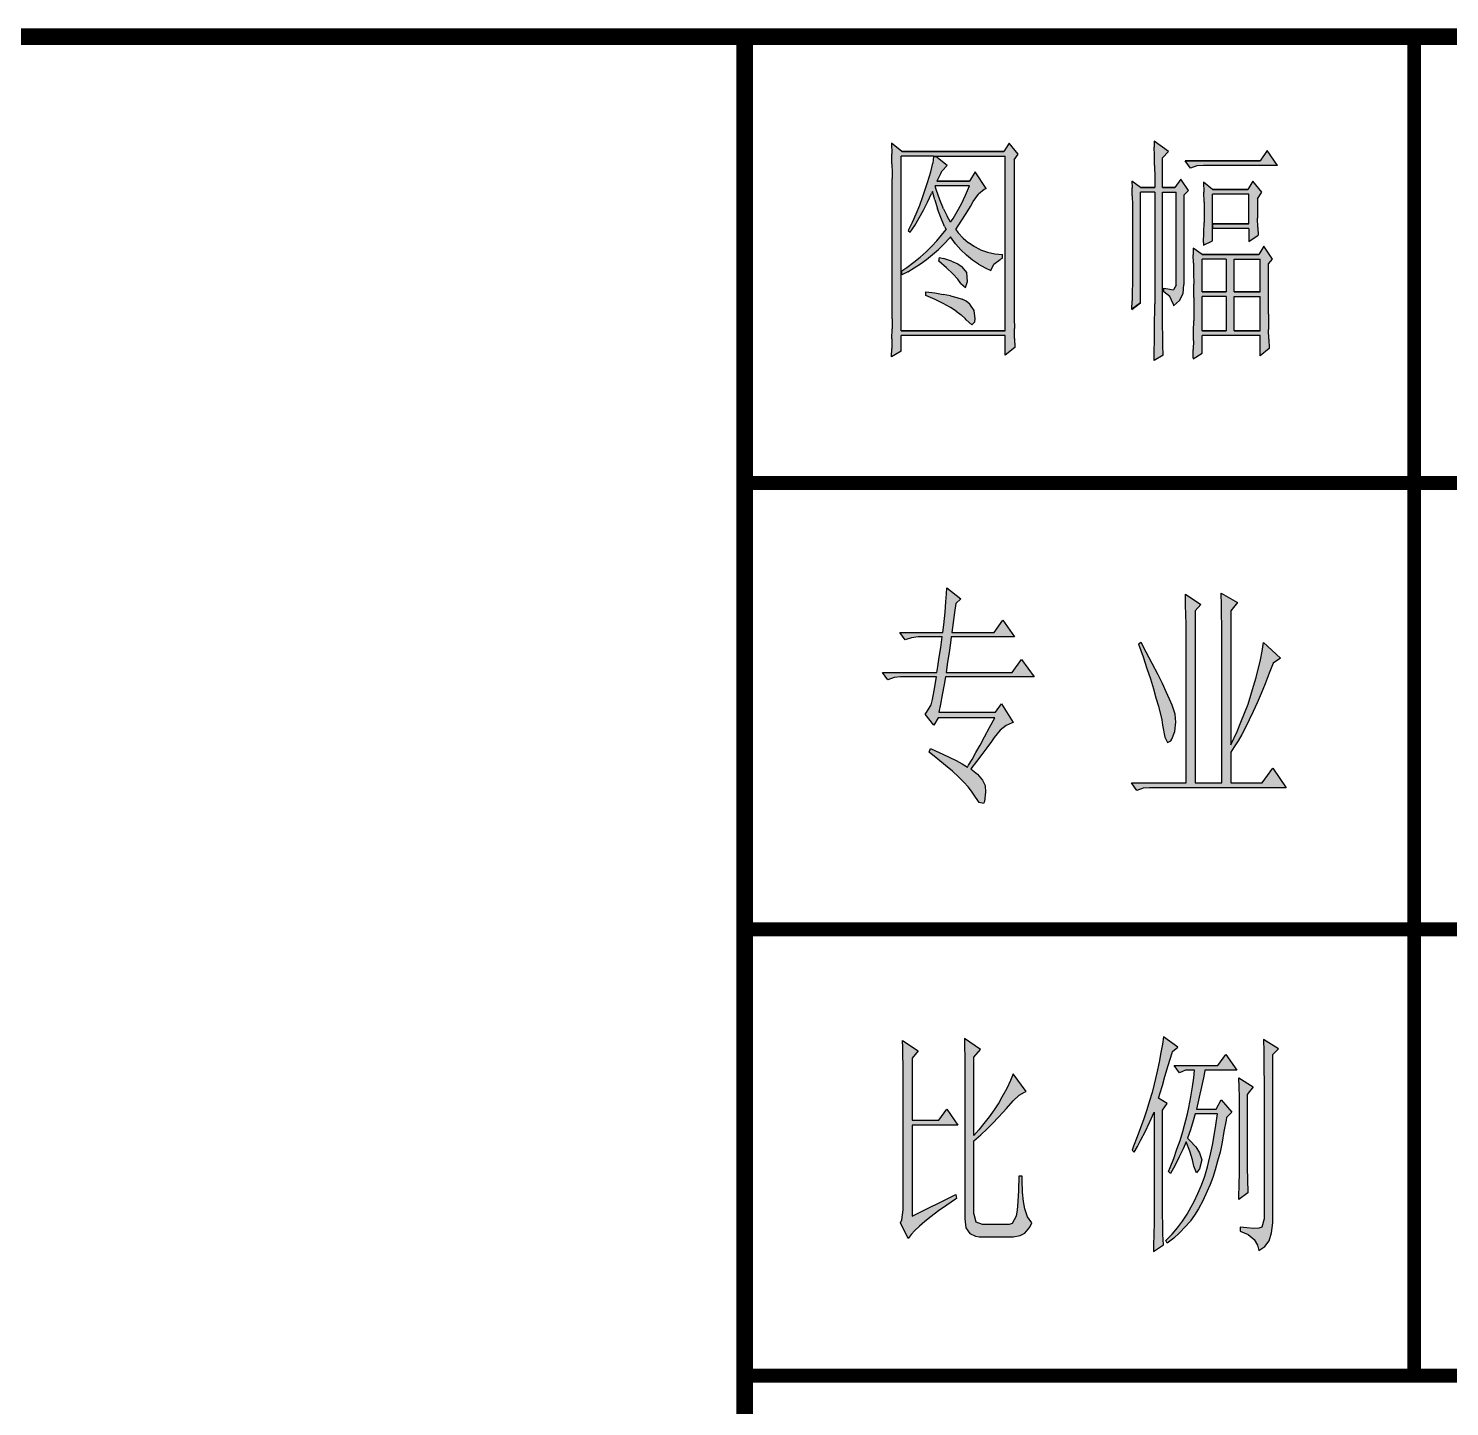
# Model space of a CAD drawing. Extents: x -383207 to 558143, y -95136 to 11777.
# Drawn here: x 325450 to 326087, y -93531 to -92914 of the extents above; entities that cross this region are included whole.
import ezdxf

# ---------------------------------------------------------------- set-up
doc = ezdxf.new("R2010")
doc.units = 0
doc.layers.get('0').update_dxf_attribs({"linetype": 'CONTINUOUS'})
doc.layers.add('1', color=7, linetype='CONTINUOUS')

msp = doc.modelspace()

# ---------------------------------------------------------------- hatches: boundary and pattern name
at = {"layer": '1'}
h = msp.add_hatch(color=2, dxfattribs=at)
h.paths.add_polyline_path([(325958.7, -92971.54), (325961.3, -92968.63), (325954.91, -92964.05), (325955.01, -92966.67), (325955.11, -92970.28), (325955.15, -92974.87), (325955.19, -92980.45), (325955.19, -92984.87), (325948.79, -92984.87), (325945, -92981.96), (325945.08, -92984.93), (325945.16, -92988.52), (325945.23, -92992.68), (325945.27, -92997.44), (325945.29, -93002.82), (325945.29, -93008.2), (325945.29, -93013.42), (325945.27, -93018.37), (325945.25, -93023.06), (325945.19, -93027.52), (325945.14, -93031.7), (325945.08, -93035.65), (325945, -93039.34), (325948.79, -93036.53), (325948.79, -92986.95), (325955.19, -92986.95), (325955.19, -93036.96), (325955.19, -93040.5), (325955.15, -93044.41), (325955.11, -93048.73), (325955.05, -93053.42), (325954.97, -93058.48), (325954.91, -93062.37), (325958.98, -93059.88), (325958.88, -93055.5), (325958.8, -93051.08), (325958.74, -93046.64), (325958.7, -93042.15), (325958.7, -93038.63), (325958.7, -92986.95), (325964.81, -92986.95), (325964.81, -93028.62), (325963.65, -93030.7), (325961, -93030.29), (325959.27, -93029.87), (325959.27, -93031.54), (325962.04, -93033.63), (325963.5, -93036.94), (325963.65, -93037.79), (325966.34, -93035.45), (325967.91, -93032.29), (325968.31, -93028.32), (325968.31, -92988.21), (325970.35, -92986.11), (325966.85, -92981.12), (325964.22, -92984.87), (325958.7, -92984.87)])
h.paths.add_polyline_path([(326005.61, -92968.2), (326002.39, -92972.79), (325968.88, -92972.79), (325971.23, -92976.13), (325974.12, -92975.15), (325977.06, -92974.87), (326010.25, -92974.87)])
h.paths.add_polyline_path([(325981.13, -92987.79), (325997.43, -92987.79), (325997.43, -93001.11), (325981.13, -93001.11), (325981.13, -93003.21), (325997.43, -93003.21), (325997.43, -93009.04), (326001.53, -93006.13), (326001.39, -93002.76), (326001.29, -92998.59), (326001.24, -92993.59), (326001.22, -92989.86), (326003.26, -92986.95), (325999.19, -92981.96), (325996.86, -92985.71), (325981.13, -92985.71), (325977.06, -92982.36), (325977.2, -92986.91), (325977.3, -92991.35), (325977.34, -92995.71), (325977.34, -92996.12), (325977.32, -93000.48), (325977.24, -93004.9), (325977.1, -93009.41), (325977.06, -93010.71), (325981.13, -93008.63), (325981.13, -93003.21), (325981.13, -93001.11)])
h.paths.add_polyline_path([(326006.18, -93019.04), (326007.93, -93016.95), (326004.14, -93011.12), (326001.81, -93014.87), (325976.46, -93014.87), (325972.39, -93011.95), (325972.49, -93014.95), (325972.57, -93018.66), (325972.63, -93023.08), (325972.65, -93028.19), (325972.67, -93034.04), (325972.67, -93034.45), (325972.67, -93039.65), (325972.65, -93044.54), (325972.61, -93049.14), (325972.55, -93053.44), (325972.47, -93057.48), (325972.39, -93061.21), (325972.39, -93061.53), (325976.46, -93059.05), (325976.46, -93051.12), (326002.39, -93051.12), (326002.39, -93060.29), (326006.48, -93056.95), (326006.34, -93052.77), (326006.24, -93048.37), (326006.2, -93043.78), (326006.18, -93041.54)])
h.paths.add_polyline_path([(325976.46, -93016.95), (325987.24, -93016.95), (325987.24, -93031.54), (325976.46, -93031.54)], flags=16)
h.paths.add_polyline_path([(325976.46, -93033.61), (325987.24, -93033.61), (325987.24, -93049.04), (325976.46, -93049.04)], flags=16)
h.paths.add_polyline_path([(325990.75, -93016.95), (326002.39, -93016.95), (326002.39, -93031.54), (325990.75, -93031.54)], flags=16)
h.paths.add_polyline_path([(325990.75, -93033.61), (326002.39, -93033.61), (326002.39, -93049.04), (325990.75, -93049.04)], flags=16)
h = msp.add_hatch(color=2, dxfattribs=at)
h.paths.add_polyline_path([(325892.26, -92972.38), (325894.02, -92969.87), (325889.94, -92964.88), (325887.6, -92968.63), (325841.87, -92968.63), (325837.2, -92964.88), (325837.35, -92969.65), (325837.43, -92974.17), (325837.49, -92978.41), (325837.49, -92980.71), (325837.49, -93043.62), (325837.47, -93048.14), (325837.41, -93052.61), (325837.31, -93057.03), (325837.2, -93060.7), (325841.56, -93058.21), (325841.56, -93051.12), (325888.19, -93051.12), (325888.19, -93059.88), (325892.55, -93056.54), (325892.41, -93052.44), (325892.31, -93048.06), (325892.26, -93043.38), (325892.26, -93041.54)])
h.paths.add_polyline_path([(325841.56, -92970.71), (325856.13, -92970.71), (325888.19, -92970.71), (325888.19, -93049.04), (325841.56, -93049.04), (325841.56, -93024.04)], flags=16)
h.paths.add_polyline_path([(325844.11, -93020.59), (325847.17, -93018.29), (325850.04, -93015.95), (325852.73, -93013.56), (325855.24, -93011.14), (325857.56, -93008.67), (325859.7, -93006.17), (325861.68, -93003.62), (325861.05, -93002.25), (325859.35, -92998.26), (325857.87, -92994.31), (325856.6, -92990.39), (325855.54, -92986.54), (325855.16, -92987.48), (325853.42, -92991.33), (325851.61, -92994.98), (325849.7, -92998.46), (325847.72, -93001.76), (325845.64, -93004.88), (325844.76, -93004.05), (325844.8, -93003.99), (325846.6, -93000.3), (325848.29, -92996.53), (325849.86, -92992.72), (325851.31, -92988.82), (325852.65, -92984.87), (325853.36, -92982.63), (325854.79, -92977.8), (325855.71, -92973.83), (325856.1, -92970.96), (325857.06, -92970.96), (325862.25, -92974.87), (325859.93, -92977.37), (325859.31, -92978.33), (325857.6, -92981.96), (325872.15, -92981.96), (325874.78, -92977.78), (325879.73, -92985.3), (325878.75, -92985.75), (325876.23, -92987.85), (325873.9, -92991.13), (325872.62, -92993.31), (325870.7, -92996.38), (325868.52, -92999.83), (325866.04, -93003.62), (325867.14, -93005.09), (325869.3, -93007.49), (325871.7, -93009.57), (325874.31, -93011.3), (325877.14, -93012.71), (325880.22, -93013.77), (325883.5, -93014.48), (325887.03, -93014.87), (325887.03, -93016.54), (325885.87, -93017.01), (325883.05, -93019.09), (325881.77, -93021.96), (325879.16, -93020.8), (325876.27, -93019.19), (325873.52, -93017.31), (325870.89, -93015.13), (325868.36, -93012.69), (325865.98, -93009.98), (325863.72, -93006.96), (325863.27, -93007.45), (325860.8, -93010.08), (325858.27, -93012.56), (325855.67, -93014.89), (325852.98, -93017.05), (325850.23, -93019.02), (325847.41, -93020.86), (325844.52, -93022.53), (325841.81, -93023.91), (325841.81, -93022.19)], flags=0)
h.paths.add_polyline_path([(325858.46, -93017.78), (325858.76, -93016.13), (325860.52, -93016.64), (325864.08, -93017.86), (325866.89, -93019.06), (325868.95, -93020.29), (325870.97, -93022.92), (325871.3, -93026.95), (325870.36, -93029.62), (325868.38, -93027.79), (325866.89, -93025.89), (325864.69, -93023.53), (325861.88, -93020.82)], flags=0)
h.paths.add_polyline_path([(325852.65, -93031.54), (325856.58, -93032.07), (325860.41, -93032.7), (325863.74, -93033.39), (325866.55, -93034.1), (325868.87, -93034.88), (325870.7, -93035.71), (325872.31, -93037.02), (325874.29, -93039.99), (325874.78, -93043.62), (325874.62, -93045.03), (325873.29, -93046.41), (325870.7, -93044.05), (325870.2, -93043.44), (325868.48, -93041.85), (325866.28, -93040.2), (325863.61, -93038.51), (325860.43, -93036.77), (325856.79, -93035.02), (325852.65, -93033.21)], flags=0)
h.paths.add_polyline_path([(325863.72, -93000.3), (325862.11, -92997.65), (325860.5, -92994.35), (325858.89, -92990.39), (325857.26, -92985.75), (325856.73, -92984.04), (325872.15, -92984.04), (325870.36, -92988.23), (325868.54, -92992.06), (325866.69, -92995.53), (325864.82, -92998.65)], flags=0)
h = msp.add_hatch(color=2, dxfattribs=at)
h.paths.add_polyline_path([(325859.95, -93212.19), (325860.78, -93207.56), (325861.37, -93204.12), (325901.1, -93204.12), (325895.52, -93196.3), (325891.37, -93202.11), (325861.73, -93202.11), (325862.32, -93197.6), (325863.03, -93193.21), (325863.62, -93188.95), (325863.98, -93186.22), (325892.32, -93186.22), (325887.1, -93178.75), (325883.31, -93184.2), (325864.33, -93184.2), (325864.93, -93179.7), (325865.52, -93175.31), (325866.11, -93171.28), (325868.37, -93169.14), (325861.96, -93164.16), (325861.84, -93166.89), (325861.61, -93170.56), (325861.25, -93175.19), (325860.66, -93180.76), (325860.18, -93184.2), (325840.97, -93184.2), (325843.34, -93187.52), (325846.19, -93186.57), (325849.16, -93186.22), (325859.95, -93186.22), (325859.35, -93190.96), (325858.64, -93195.35), (325858.05, -93199.5), (325857.57, -93202.11), (325833.15, -93202.11), (325835.52, -93205.43), (325838.36, -93204.48), (325841.33, -93204.12), (325857.34, -93204.12), (325856.39, -93210.17), (325855.56, -93214.32), (325854.97, -93216.69), (325852.95, -93220.13), (325852.36, -93220.84), (325856.15, -93225.82), (325858.17, -93222.5), (325883.54, -93222.5), (325881.17, -93226.89), (325878.92, -93231.04), (325876.9, -93234.72), (325875.01, -93238.04), (325873.35, -93241.12), (325871.8, -93243.73), (325871.33, -93244.56), (325868.84, -93243.14), (325866.23, -93241.6), (325860.3, -93238.75), (325856.98, -93237.21), (325854.73, -93236.26), (325854.14, -93237.92), (325858.05, -93241), (325861.49, -93243.85), (325864.57, -93246.46), (325867.3, -93248.95), (325869.67, -93251.32), (325871.57, -93253.46), (325873.11, -93255.35), (325873.94, -93256.66), (325876.55, -93260.45), (325878.45, -93260.93), (325878.92, -93259.98), (325879.39, -93255.83), (325879.16, -93252.86), (325878.09, -93250.49), (325875.72, -93247.76), (325872.75, -93245.39), (325875.36, -93242.07), (325877.73, -93238.87), (325879.99, -93235.9), (325882, -93233.06), (325883.31, -93231.28), (325885.92, -93228.08), (325888.64, -93225.94), (325891.25, -93224.76), (325891.73, -93224.64), (325886.51, -93216.22), (325883.9, -93220.01), (325858.52, -93220.01), (325859.12, -93216.34)])
h.paths.add_polyline_path([(325963.83, -93219.07), (325963, -93216.81), (325961.81, -93214.09), (325960.39, -93210.88), (325958.61, -93207.09), (325956.59, -93202.94), (325954.1, -93198.19), (325951.38, -93193.1), (325949.12, -93188.71), (325947.94, -93189.54), (325949.95, -93195.11), (325951.61, -93200.33), (325953.27, -93205.07), (325954.58, -93209.46), (325955.76, -93213.49), (325956.83, -93217.29), (325958.37, -93223.45), (325958.73, -93225.82), (325959.79, -93231.16), (325960.98, -93233.53), (325962.4, -93232.82), (325962.88, -93232.11), (325964.18, -93228.55), (325964.66, -93224.4), (325964.3, -93220.84)], flags=17)
h.paths.add_polyline_path([(325989.32, -93174.6), (325992.29, -93170.8), (325984.93, -93166.65), (325985.17, -93171.99), (325985.17, -93176.61), (325985.29, -93180.53), (325985.29, -93251.68), (325973.31, -93251.68), (325973.31, -93174.6), (325975.92, -93171.63), (325968.93, -93167.13), (325969.04, -93171.87), (325969.16, -93176.38), (325969.28, -93180.53), (325969.28, -93251.68), (325944.73, -93251.68), (325947.11, -93255), (325949.95, -93254.05), (325952.92, -93253.81), (326014.11, -93253.81), (326008.06, -93245.04), (326003.32, -93251.68), (325989.32, -93251.68), (325989.32, -93237.92), (325990.86, -93235.55), (325992.52, -93232.82), (325994.18, -93229.98), (325995.84, -93226.77), (325997.5, -93223.33), (325999.28, -93219.66), (326001.06, -93215.75), (326002.84, -93211.59), (326004.62, -93207.21), (326006.52, -93202.46), (326008.3, -93197.96), (326011.5, -93195.82), (326003.91, -93188.71), (326003.32, -93192.62), (326002.6, -93196.53), (326000.71, -93204.36), (325999.52, -93208.27), (325998.33, -93212.31), (325997.03, -93216.34), (325995.49, -93220.37), (325993.83, -93224.4), (325992.17, -93228.55), (325989.32, -93234.6)])
h = msp.add_hatch(color=2, dxfattribs=at)
h.paths.add_polyline_path([(325852.24, -93448.17), (325855.08, -93445.92), (325858.29, -93443.43), (325861.96, -93440.94), (325865.88, -93438.21), (325866.35, -93437.97), (325866.11, -93436.19), (325846.55, -93445.8), (325846.55, -93405.01), (325866.94, -93405.01), (325861.96, -93397.89), (325858.52, -93402.87), (325846.55, -93402.87), (325846.55, -93375), (325849.16, -93371.68), (325842.16, -93367.06), (325842.28, -93370.26), (325842.28, -93373.94), (325842.4, -93377.97), (325842.4, -93387.69), (325842.51, -93393.38), (325842.51, -93442.95), (325841.92, -93447.46), (325841.33, -93448.76), (325844.77, -93455.88), (325846.07, -93454.1), (325847.73, -93452.32), (325849.75, -93450.31)])
h.paths.add_polyline_path([(325899.2, -93450.78), (325900.15, -93448.76), (325898.13, -93446.15), (325896.94, -93442.48), (325896.35, -93439.28), (325896, -93435.01), (325895.76, -93429.91), (325895.76, -93427.89), (325894.34, -93427.89), (325894.1, -93434.3), (325893.86, -93439.28), (325893.62, -93443.19), (325893.15, -93445.68), (325893.15, -93445.8), (325891.37, -93449.12), (325889.95, -93449.59), (325877.97, -93449.59), (325875.24, -93448.53), (325874.3, -93445.09), (325874.18, -93444.61), (325874.18, -93412.12), (325877.26, -93409.39), (325880.11, -93406.67), (325882.71, -93404.18), (325885.09, -93401.69), (325887.34, -93399.2), (325888.76, -93397.54), (325891.73, -93394.1), (325894.45, -93391.61), (325896.83, -93390.3), (325897.54, -93389.95), (325891.73, -93382.12), (325890.54, -93385.08), (325888.88, -93388.64), (325886.75, -93392.55), (325885.32, -93395.04), (325883.19, -93398.25), (325881.05, -93401.33), (325878.68, -93404.29), (325876.31, -93407.14), (325874.18, -93409.63), (325874.18, -93374.53), (325877.14, -93371.21), (325869.91, -93366.23), (325869.91, -93370.14), (325870.03, -93374.29), (325870.14, -93378.8), (325870.14, -93447.1), (325870.62, -93451.02), (325872.28, -93453.63), (325874.89, -93454.81), (325876.55, -93455.05), (325891.73, -93455.05), (325894.93, -93454.46), (325896.94, -93453.39)])
h.paths.add_polyline_path([(325958.73, -93445.21), (325958.73, -93398.37), (325960.74, -93395.4), (325956.95, -93392.91), (325957.66, -93390.54), (325958.61, -93387.34), (325959.79, -93383.3), (325961.22, -93378.32), (325963, -93372.63), (325963.11, -93372.04), (325965.49, -93370.02), (325959.08, -93365.4), (325958.61, -93368.72), (325957.9, -93372.51), (325957.19, -93376.78), (325956.12, -93381.53), (325954.93, -93386.63), (325953.98, -93390.42), (325952.8, -93394.21), (325951.61, -93398.13), (325950.31, -93402.16), (325948.88, -93406.19), (325947.34, -93410.34), (325945.68, -93414.49), (325945.09, -93416.27), (325945.92, -93417.1), (325947.46, -93414.61), (325949, -93411.65), (325950.9, -93407.97), (325952.8, -93403.82), (325954.93, -93399.2), (325954.93, -93449), (325954.81, -93453.74), (325954.7, -93459.2), (325954.7, -93461.69), (325959.08, -93458.72), (325958.85, -93453.98), (325958.85, -93449.47)])
h.paths.add_polyline_path([(325977.63, -93380.46), (325991.93, -93380.46), (325987.07, -93373.34), (325983.51, -93378.32), (325963.95, -93378.32), (325966.32, -93381.64), (325968.93, -93380.46), (325973.08, -93380.46), (325972.72, -93383.9), (325972.13, -93387.93), (325971.42, -93392.32), (325970.47, -93397.18), (325969.87, -93400.03), (325967.74, -93407.85), (325966.55, -93411.88), (325965.13, -93415.8), (325963.71, -93419.95), (325962.17, -93423.98), (325961.34, -93425.88), (325962.28, -93426.71), (325964.42, -93422.91), (325966.2, -93419.24), (325967.98, -93415.68), (325969.28, -93412.48), (325970.94, -93416.75), (325972.13, -93420.66), (325972.72, -93423.39), (325973.91, -93426.35), (325975.33, -93424.57), (325976.28, -93420.66), (325975.33, -93417.46), (325973.55, -93414.73), (325970.94, -93411.88), (325969.87, -93410.82), (325971.18, -93407.14), (325972.36, -93403.11), (325973.31, -93400.03), (325983.27, -93400.03), (325982.56, -93405.01), (325981.85, -93409.63), (325981.02, -93414.02), (325980.19, -93418.05), (325979.36, -93421.84), (325978.89, -93423.74), (325977.58, -93427.89), (325976.16, -93431.92), (325974.5, -93435.72), (325972.84, -93439.28), (325971.53, -93441.65), (325969.76, -93444.97), (325967.62, -93448.05), (325965.37, -93451.02), (325963, -93453.86), (325960.15, -93456.71), (325960.74, -93457.89), (325963.71, -93455.64), (325966.32, -93453.27), (325968.81, -93450.66), (325971.06, -93448.17), (325971.3, -93447.93), (325973.08, -93445.44), (325974.85, -93442.48), (325976.75, -93438.92), (325978.77, -93434.65), (325980.07, -93431.69), (325981.26, -93428.49), (325982.33, -93425.05), (325983.39, -93421.25), (325984.46, -93417.1), (325985.41, -93412.6), (325986.24, -93407.85), (325987.19, -93402.75), (325987.31, -93401.69), (325989.68, -93399.2), (325984.93, -93393.74), (325982.68, -93397.89), (325973.91, -93397.89), (325975.09, -93392.44), (325976.16, -93387.81), (325976.99, -93383.9)])
h.paths.add_polyline_path([(325996.67, -93391.25), (325999.28, -93387.93), (325992.88, -93383.78), (325993, -93387.93), (325993.12, -93392.32), (325993.12, -93426.59), (325993, -93431.57), (325992.88, -93437.5), (325992.88, -93438.33), (325996.91, -93435.36), (325996.79, -93429.32), (325996.67, -93424.34)])
h.paths.add_polyline_path([(326008.06, -93373.34), (326010.67, -93370.85), (326003.91, -93366.7), (326004.03, -93372.04), (326004.15, -93376.78), (326004.15, -93381.05), (326004.26, -93384.73), (326004.26, -93447.1), (326003.2, -93450.78), (326001.89, -93451.25), (325999.64, -93451.37), (325996.44, -93451.14), (325993.47, -93450.78), (325993.47, -93452.56), (325997.03, -93454.1), (325999.76, -93456.23), (326001.3, -93458.84), (326001.89, -93461.21), (326004.5, -93459.44), (326006.52, -93456.83), (326007.58, -93453.27), (326008.06, -93448.88)])

# ---------------------------------------------------------------- linework, layer by layer
at = {"color": 2}
for p, q in [((325961.3, -92968.63), (325954.91, -92964.05)), ((325954.91, -92964.05), (325955.01, -92966.67)), ((325841.87, -92968.63), (325837.2, -92964.88)), ((325837.2, -92964.88), (325837.35, -92969.65)), ((325837.43, -92974.17), (325837.35, -92969.65)), ((325887.6, -92968.63), (325841.87, -92968.63)), ((325887.6, -92968.63), (325841.87, -92968.63)), ((325841.87, -92968.63), (325887.6, -92968.63)), ((325841.87, -92968.63), (325841.87, -92968.63)), ((325889.94, -92964.88), (325887.6, -92968.63)), ((325894.02, -92969.87), (325889.94, -92964.88)), ((325892.26, -92972.38), (325894.02, -92969.87)), ((325955.11, -92970.28), (325955.01, -92966.67)), ((325955.15, -92974.87), (325955.11, -92970.28)), ((325958.7, -92971.54), (325961.3, -92968.63)), ((326005.61, -92968.2), (326002.39, -92972.79)), ((326010.25, -92974.87), (326005.61, -92968.2)), ((325837.43, -92974.17), (325837.49, -92978.41)), ((325841.56, -93024.04), (325841.56, -92970.71)), ((325856.13, -92970.71), (325841.56, -92970.71)), ((325854.79, -92977.8), (325855.71, -92973.83)), ((325856.1, -92970.96), (325855.71, -92973.83)), ((325856.1, -92970.96), (325857.06, -92970.96)), ((325856.13, -92970.71), (325888.19, -92970.71)), ((325862.25, -92974.87), (325857.06, -92970.96)), ((325862.25, -92974.87), (325859.93, -92977.37)), ((325888.19, -93049.04), (325888.19, -92970.71)), ((325892.26, -92972.38), (325892.26, -93041.54)), ((325955.15, -92974.87), (325955.19, -92980.45)), ((325958.7, -92984.87), (325958.7, -92971.54)), ((325971.23, -92976.13), (325968.88, -92972.79)), ((326002.39, -92972.79), (325968.88, -92972.79)), ((326002.39, -92972.79), (325968.88, -92972.79)), ((325968.88, -92972.79), (326002.39, -92972.79)), ((325968.88, -92972.79), (325968.88, -92972.79)), ((325974.12, -92975.15), (325971.23, -92976.13)), ((325977.06, -92974.87), (325974.12, -92975.15)), ((326010.25, -92974.87), (325977.06, -92974.87)), ((325837.49, -92978.41), (325837.49, -92980.71)), ((325837.49, -93043.62), (325837.49, -92980.71)), ((325852.65, -92984.87), (325853.36, -92982.63)), ((325853.36, -92982.63), (325854.79, -92977.8)), ((325859.31, -92978.33), (325857.6, -92981.96)), ((325872.15, -92981.96), (325857.6, -92981.96)), ((325872.15, -92981.96), (325857.6, -92981.96)), ((325857.6, -92981.96), (325872.15, -92981.96)), ((325857.6, -92981.96), (325857.6, -92981.96)), ((325859.31, -92978.33), (325859.93, -92977.37)), ((325874.78, -92977.78), (325872.15, -92981.96)), ((325879.73, -92985.3), (325874.78, -92977.78)), ((325945, -92981.96), (325945.08, -92984.93)), ((325948.79, -92984.87), (325945, -92981.96)), ((325955.19, -92980.45), (325955.19, -92984.87)), ((325966.85, -92981.12), (325964.22, -92984.87)), ((325970.35, -92986.11), (325966.85, -92981.12)), ((325977.06, -92982.36), (325977.2, -92986.91)), ((325981.13, -92985.71), (325977.06, -92982.36)), ((325999.19, -92981.96), (325996.86, -92985.71)), ((326003.26, -92986.95), (325999.19, -92981.96)), ((325849.86, -92992.72), (325851.31, -92988.82)), ((325851.31, -92988.82), (325852.65, -92984.87)), ((325853.42, -92991.33), (325855.16, -92987.48)), ((325855.54, -92986.54), (325855.16, -92987.48)), ((325856.6, -92990.39), (325855.54, -92986.54)), ((325872.15, -92984.04), (325856.73, -92984.04)), ((325857.26, -92985.75), (325856.73, -92984.04)), ((325858.89, -92990.39), (325857.26, -92985.75)), ((325868.54, -92992.06), (325870.36, -92988.23)), ((325870.36, -92988.23), (325872.15, -92984.04)), ((325873.9, -92991.13), (325876.23, -92987.85)), ((325878.75, -92985.75), (325876.23, -92987.85)), ((325879.73, -92985.3), (325878.75, -92985.75)), ((325945.16, -92988.52), (325945.08, -92984.93)), ((325945.16, -92988.52), (325945.23, -92992.68)), ((325955.19, -92984.87), (325948.79, -92984.87)), ((325955.19, -92984.87), (325948.79, -92984.87)), ((325948.79, -92984.87), (325955.19, -92984.87)), ((325948.79, -92984.87), (325948.79, -92984.87)), ((325955.19, -92986.95), (325948.79, -92986.95)), ((325948.79, -93036.53), (325948.79, -92986.95)), ((325955.19, -92986.95), (325955.19, -93036.96)), ((325958.7, -92984.87), (325964.22, -92984.87)), ((325964.22, -92984.87), (325958.7, -92984.87)), ((325964.22, -92984.87), (325958.7, -92984.87)), ((325958.7, -93038.63), (325958.7, -92986.95)), ((325958.7, -92986.95), (325964.81, -92986.95)), ((325964.81, -93028.62), (325964.81, -92986.95)), ((325968.31, -92988.21), (325970.35, -92986.11)), ((325968.31, -92988.21), (325968.31, -93028.21)), ((325977.3, -92991.35), (325977.2, -92986.91)), ((325996.86, -92985.71), (325981.13, -92985.71)), ((325996.86, -92985.71), (325981.13, -92985.71)), ((325981.13, -92985.71), (325996.86, -92985.71)), ((325981.13, -92985.71), (325981.13, -92985.71)), ((325997.43, -92987.79), (325981.13, -92987.79)), ((325981.13, -93001.11), (325981.13, -92987.79)), ((325997.43, -93001.11), (325997.43, -92987.79)), ((326001.22, -92989.86), (326003.26, -92986.95)), ((325848.29, -92996.53), (325849.86, -92992.72)), ((325849.7, -92998.46), (325851.61, -92994.98)), ((325851.61, -92994.98), (325853.42, -92991.33)), ((325856.6, -92990.39), (325857.87, -92994.31)), ((325859.35, -92998.26), (325857.87, -92994.31)), ((325860.5, -92994.35), (325858.89, -92990.39)), ((325860.5, -92994.35), (325862.11, -92997.65)), ((325864.82, -92998.65), (325866.69, -92995.53)), ((325866.69, -92995.53), (325868.54, -92992.06)), ((325870.7, -92996.38), (325872.62, -92993.31)), ((325872.62, -92993.31), (325873.9, -92991.13)), ((325945.23, -92992.68), (325945.27, -92997.44)), ((325977.3, -92991.35), (325977.34, -92995.71)), ((325977.34, -92995.71), (325977.34, -92996.12)), ((326001.22, -92989.86), (326001.24, -92993.59)), ((326001.24, -92993.59), (326001.29, -92998.59)), ((325844.8, -93003.99), (325846.6, -93000.3)), ((325845.64, -93004.88), (325847.72, -93001.76)), ((325846.6, -93000.3), (325848.29, -92996.53)), ((325847.72, -93001.76), (325849.7, -92998.46)), ((325861.05, -93002.25), (325859.35, -92998.26)), ((325861.05, -93002.25), (325861.68, -93003.62)), ((325863.72, -93000.3), (325862.11, -92997.65)), ((325863.72, -93000.3), (325864.82, -92998.65)), ((325866.04, -93003.62), (325868.52, -92999.83)), ((325868.52, -92999.83), (325870.7, -92996.38)), ((325945.27, -92997.44), (325945.29, -93002.82)), ((325977.24, -93004.9), (325977.32, -93000.48)), ((325977.34, -92996.12), (325977.32, -93000.48)), ((325981.13, -93001.11), (325981.13, -93003.21)), ((325981.13, -93003.21), (325981.13, -93001.11)), ((325997.43, -93001.11), (325981.13, -93001.11)), ((325997.43, -93001.11), (325981.13, -93001.11)), ((325981.13, -93001.11), (325997.43, -93001.11)), ((325981.13, -93001.11), (325981.13, -93001.11)), ((326001.39, -93002.76), (326001.29, -92998.59)), ((325844.8, -93003.99), (325844.76, -93004.05)), ((325844.76, -93004.05), (325845.64, -93004.88)), ((325857.56, -93008.67), (325859.7, -93006.17)), ((325859.7, -93006.17), (325861.68, -93003.62)), ((325860.8, -93010.08), (325863.27, -93007.45)), ((325863.72, -93006.96), (325863.27, -93007.45)), ((325865.98, -93009.98), (325863.72, -93006.96)), ((325866.04, -93003.62), (325867.14, -93005.09)), ((325869.3, -93007.49), (325867.14, -93005.09)), ((325869.3, -93007.49), (325871.7, -93009.57)), ((325945.29, -93002.82), (325945.29, -93008.2)), ((325945.29, -93008.2), (325945.29, -93013.42)), ((325977.06, -93010.71), (325981.13, -93008.63)), ((325977.1, -93009.41), (325977.24, -93004.9)), ((325997.43, -93003.21), (325981.13, -93003.21)), ((325981.13, -93008.63), (325981.13, -93003.21)), ((325997.43, -93003.21), (325997.43, -93009.04)), ((325997.43, -93009.04), (326001.53, -93006.13)), ((326001.39, -93002.76), (326001.53, -93006.13)), ((325850.04, -93015.95), (325852.73, -93013.56)), ((325852.73, -93013.56), (325855.24, -93011.14)), ((325852.98, -93017.05), (325855.67, -93014.89)), ((325855.24, -93011.14), (325857.56, -93008.67)), ((325855.67, -93014.89), (325858.27, -93012.56)), ((325858.27, -93012.56), (325860.8, -93010.08)), ((325868.36, -93012.69), (325865.98, -93009.98)), ((325870.89, -93015.13), (325868.36, -93012.69)), ((325874.31, -93011.3), (325871.7, -93009.57)), ((325877.14, -93012.71), (325874.31, -93011.3)), ((325877.14, -93012.71), (325880.22, -93013.77)), ((325880.22, -93013.77), (325883.5, -93014.48)), ((325883.5, -93014.48), (325887.03, -93014.87)), ((325887.03, -93016.54), (325887.03, -93014.87)), ((325945.29, -93013.42), (325945.27, -93018.37)), ((325972.39, -93011.95), (325972.49, -93014.95)), ((325976.46, -93014.87), (325972.39, -93011.95)), ((325972.57, -93018.66), (325972.49, -93014.95)), ((326001.81, -93014.87), (325976.46, -93014.87)), ((326001.81, -93014.87), (325976.46, -93014.87)), ((325976.46, -93014.87), (326001.81, -93014.87)), ((325976.46, -93014.87), (325976.46, -93014.87)), ((325977.1, -93009.41), (325977.06, -93010.71)), ((326004.14, -93011.12), (326001.81, -93014.87)), ((326007.93, -93016.95), (326004.14, -93011.12)), ((325841.81, -93022.19), (325844.11, -93020.59)), ((325844.11, -93020.59), (325847.17, -93018.29)), ((325844.52, -93022.53), (325847.41, -93020.86)), ((325847.17, -93018.29), (325850.04, -93015.95)), ((325847.41, -93020.86), (325850.23, -93019.02)), ((325850.23, -93019.02), (325852.98, -93017.05)), ((325858.46, -93017.78), (325858.76, -93016.13)), ((325861.88, -93020.82), (325858.46, -93017.78)), ((325858.76, -93016.13), (325860.52, -93016.64)), ((325864.08, -93017.86), (325860.52, -93016.64)), ((325864.69, -93023.53), (325861.88, -93020.82)), ((325864.08, -93017.86), (325866.89, -93019.06)), ((325866.89, -93019.06), (325868.95, -93020.29)), ((325870.97, -93022.92), (325868.95, -93020.29)), ((325873.52, -93017.31), (325870.89, -93015.13)), ((325876.27, -93019.19), (325873.52, -93017.31)), ((325876.27, -93019.19), (325879.16, -93020.8)), ((325879.16, -93020.8), (325881.77, -93021.96)), ((325881.77, -93021.96), (325883.05, -93019.09)), ((325883.05, -93019.09), (325885.87, -93017.01)), ((325887.03, -93016.54), (325885.87, -93017.01)), ((325945.27, -93018.37), (325945.25, -93023.06)), ((325972.57, -93018.66), (325972.63, -93023.08)), ((325987.24, -93016.95), (325976.46, -93016.95)), ((325976.46, -93031.54), (325976.46, -93016.95)), ((325987.24, -93016.95), (325987.24, -93031.54)), ((325990.75, -93016.95), (326002.39, -93016.95)), ((325990.75, -93031.54), (325990.75, -93016.95)), ((326002.39, -93031.54), (326002.39, -93016.95)), ((326006.18, -93019.04), (326007.93, -93016.95)), ((326006.18, -93041.54), (326006.18, -93019.04)), ((325841.56, -93049.04), (325841.56, -93024.04)), ((325841.81, -93023.91), (325841.81, -93022.19)), ((325844.52, -93022.53), (325841.81, -93023.91)), ((325864.69, -93023.53), (325866.89, -93025.89)), ((325868.38, -93027.79), (325866.89, -93025.89)), ((325870.36, -93029.62), (325871.3, -93026.95)), ((325871.3, -93026.95), (325870.97, -93022.92)), ((325945.19, -93027.52), (325945.14, -93031.7)), ((325945.25, -93023.06), (325945.19, -93027.52)), ((325972.63, -93023.08), (325972.65, -93028.19)), ((325852.65, -93033.21), (325852.65, -93031.54)), ((325852.65, -93031.54), (325856.58, -93032.07)), ((325856.79, -93035.02), (325852.65, -93033.21)), ((325856.58, -93032.07), (325860.41, -93032.7)), ((325863.74, -93033.39), (325860.41, -93032.7)), ((325863.74, -93033.39), (325866.55, -93034.1)), ((325866.55, -93034.1), (325868.87, -93034.88)), ((325868.38, -93027.79), (325870.36, -93029.62)), ((325945.14, -93031.7), (325945.08, -93035.65)), ((325959.27, -93031.54), (325959.27, -93029.87)), ((325959.27, -93029.87), (325961, -93030.29)), ((325962.04, -93033.63), (325959.27, -93031.54)), ((325961, -93030.29), (325963.65, -93030.7)), ((325963.5, -93036.94), (325962.04, -93033.63)), ((325964.81, -93028.62), (325963.65, -93030.7)), ((325966.34, -93035.45), (325967.91, -93032.29)), ((325967.91, -93032.29), (325968.31, -93028.32)), ((325968.31, -93028.21), (325968.31, -93028.32)), ((325972.67, -93034.04), (325972.65, -93028.19)), ((325972.67, -93034.04), (325972.67, -93034.45)), ((325987.24, -93031.54), (325976.46, -93031.54)), ((325987.24, -93031.54), (325976.46, -93031.54)), ((325976.46, -93031.54), (325987.24, -93031.54)), ((325976.46, -93031.54), (325976.46, -93031.54)), ((325976.46, -93049.04), (325976.46, -93033.61)), ((325987.24, -93033.61), (325976.46, -93033.61)), ((325987.24, -93033.61), (325987.24, -93049.04)), ((325990.75, -93031.54), (326002.39, -93031.54)), ((326002.39, -93031.54), (325990.75, -93031.54)), ((326002.39, -93031.54), (325990.75, -93031.54)), ((325990.75, -93049.04), (325990.75, -93033.61)), ((325990.75, -93033.61), (326002.39, -93033.61)), ((326002.39, -93049.04), (326002.39, -93033.61)), ((325860.43, -93036.77), (325856.79, -93035.02)), ((325863.61, -93038.51), (325860.43, -93036.77)), ((325866.28, -93040.2), (325863.61, -93038.51)), ((325866.28, -93040.2), (325868.48, -93041.85)), ((325870.7, -93035.71), (325868.87, -93034.88)), ((325872.31, -93037.02), (325870.7, -93035.71)), ((325874.29, -93039.99), (325872.31, -93037.02)), ((325874.78, -93043.62), (325874.29, -93039.99)), ((325945, -93039.34), (325945.08, -93035.65)), ((325948.79, -93036.53), (325945, -93039.34)), ((325945, -93039.46), (325948.79, -93036.53)), ((325948.79, -93036.53), (325945, -93039.34)), ((325945, -93039.34), (325945, -93039.46)), ((325955.19, -93040.5), (325955.19, -93036.96)), ((325958.7, -93042.15), (325958.7, -93038.63)), ((325963.5, -93036.94), (325963.65, -93037.79)), ((325963.65, -93037.79), (325966.34, -93035.45)), ((325972.67, -93039.65), (325972.65, -93044.54)), ((325972.67, -93034.45), (325972.67, -93039.65)), ((325837.49, -93043.62), (325837.47, -93048.14)), ((325868.48, -93041.85), (325870.2, -93043.44)), ((325870.7, -93044.05), (325870.2, -93043.44)), ((325873.29, -93046.41), (325870.7, -93044.05)), ((325874.62, -93045.03), (325873.29, -93046.41)), ((325874.62, -93045.03), (325874.78, -93043.62)), ((325892.26, -93041.54), (325892.26, -93043.38)), ((325892.26, -93043.38), (325892.31, -93048.06)), ((325955.11, -93048.73), (325955.15, -93044.41)), ((325955.15, -93044.41), (325955.19, -93040.5)), ((325958.74, -93046.64), (325958.7, -93042.15)), ((325958.8, -93051.08), (325958.74, -93046.64)), ((325972.61, -93049.14), (325972.65, -93044.54)), ((326006.18, -93041.54), (326006.2, -93043.78)), ((326006.2, -93043.78), (326006.24, -93048.37)), ((325837.41, -93052.61), (325837.31, -93057.03)), ((325837.41, -93052.61), (325837.47, -93048.14)), ((325888.19, -93049.04), (325841.56, -93049.04)), ((325888.19, -93049.04), (325841.56, -93049.04)), ((325841.56, -93049.04), (325888.19, -93049.04)), ((325841.56, -93049.04), (325841.56, -93049.04)), ((325888.19, -93051.12), (325841.56, -93051.12)), ((325841.56, -93058.21), (325841.56, -93051.12)), ((325888.19, -93059.88), (325888.19, -93051.12)), ((325892.41, -93052.44), (325892.31, -93048.06)), ((325892.41, -93052.44), (325892.55, -93056.54)), ((325955.05, -93053.42), (325955.11, -93048.73)), ((325958.88, -93055.5), (325958.8, -93051.08)), ((325972.55, -93053.44), (325972.61, -93049.14)), ((325987.24, -93049.04), (325976.46, -93049.04)), ((325987.24, -93049.04), (325976.46, -93049.04)), ((325976.46, -93049.04), (325987.24, -93049.04)), ((325976.46, -93049.04), (325976.46, -93049.04)), ((326002.39, -93051.12), (325976.46, -93051.12)), ((325976.46, -93059.05), (325976.46, -93051.12)), ((325990.75, -93049.04), (326002.39, -93049.04)), ((326002.39, -93049.04), (325990.75, -93049.04)), ((326002.39, -93049.04), (325990.75, -93049.04)), ((326002.39, -93060.29), (326002.39, -93051.12)), ((326006.34, -93052.77), (326006.24, -93048.37)), ((326006.34, -93052.77), (326006.48, -93056.95)), ((325837.2, -93060.7), (325837.31, -93057.03)), ((325841.56, -93058.21), (325837.2, -93060.7)), ((325892.55, -93056.54), (325888.19, -93059.88)), ((325954.91, -93062.37), (325954.97, -93058.48)), ((325954.97, -93058.48), (325955.05, -93053.42)), ((325958.98, -93059.88), (325958.88, -93055.5)), ((325972.39, -93061.21), (325972.47, -93057.48)), ((325972.39, -93061.53), (325976.46, -93059.05)), ((325972.55, -93053.44), (325972.47, -93057.48)), ((326006.48, -93056.95), (326002.39, -93060.29)), ((325958.98, -93059.88), (325954.91, -93062.37)), ((325972.39, -93061.21), (325972.39, -93061.53))]:
    msp.add_line(p, q, dxfattribs=at)
at = {"layer": '1', "color": 2}
for points, const_width in [([(323521.35, -92917.25), (326471.49, -92917.25)], 7.5), ([(325771.46, -92917.25), (325771.46, -93717.29)], 7.5), ([(326071.47, -92917.25), (326071.47, -93517.28)], 6.25), ([(326471.49, -93117.26), (325771.46, -93117.26)], 6.25), ([(326471.49, -93317.27), (325771.46, -93317.27)], 6.25), ([(326471.49, -93517.28), (325771.46, -93517.28)], 6.25)]:
    msp.add_lwpolyline(points, dxfattribs=dict(at, const_width=const_width))
for points in [[(325879.16, -93252.86), (325879.39, -93255.83), (325878.92, -93259.98), (325878.45, -93260.93), (325876.55, -93260.45), (325873.94, -93256.66), (325873.11, -93255.35), (325871.57, -93253.46), (325869.67, -93251.32), (325867.3, -93248.95), (325864.57, -93246.46), (325861.49, -93243.85), (325858.05, -93241), (325854.14, -93237.92), (325854.73, -93236.26), (325856.98, -93237.21), (325860.3, -93238.75), (325866.23, -93241.6), (325868.84, -93243.14), (325871.33, -93244.56), (325871.8, -93243.73), (325873.35, -93241.12), (325875.01, -93238.04), (325876.9, -93234.72), (325878.92, -93231.04), (325881.17, -93226.89), (325883.54, -93222.5), (325858.17, -93222.5), (325856.15, -93225.82), (325852.36, -93220.84), (325852.95, -93220.13), (325854.97, -93216.69), (325855.56, -93214.32), (325856.39, -93210.17), (325857.34, -93204.12), (325841.33, -93204.12), (325838.36, -93204.48), (325835.52, -93205.43), (325833.15, -93202.11), (325857.57, -93202.11), (325858.05, -93199.5), (325858.64, -93195.35), (325859.35, -93190.96), (325859.95, -93186.22), (325849.16, -93186.22), (325846.19, -93186.57), (325843.34, -93187.52), (325840.97, -93184.2), (325860.18, -93184.2), (325860.66, -93180.76), (325861.25, -93175.19), (325861.61, -93170.56), (325861.84, -93166.89), (325861.96, -93164.16), (325868.37, -93169.14), (325866.11, -93171.28), (325865.52, -93175.31), (325864.93, -93179.7), (325864.33, -93184.2), (325883.31, -93184.2), (325887.1, -93178.75), (325892.32, -93186.22), (325863.98, -93186.22), (325863.62, -93188.95), (325863.03, -93193.21), (325862.32, -93197.6), (325861.73, -93202.11), (325891.37, -93202.11), (325895.52, -93196.3), (325901.1, -93204.12), (325861.37, -93204.12), (325860.78, -93207.56), (325859.95, -93212.19), (325859.12, -93216.34), (325858.52, -93220.01), (325883.9, -93220.01), (325886.51, -93216.22), (325891.73, -93224.64), (325891.25, -93224.76), (325888.64, -93225.94), (325885.92, -93228.08), (325883.31, -93231.28), (325882, -93233.06), (325879.99, -93235.9), (325877.73, -93238.87), (325875.36, -93242.07), (325872.75, -93245.39), (325875.72, -93247.76), (325878.09, -93250.49)], [(325989.32, -93251.68), (326003.32, -93251.68), (326008.06, -93245.04), (326014.11, -93253.81), (325952.92, -93253.81), (325949.95, -93254.05), (325947.11, -93255), (325944.73, -93251.68), (325969.28, -93251.68), (325969.28, -93180.53), (325969.16, -93176.38), (325969.04, -93171.87), (325968.93, -93167.13), (325975.92, -93171.63), (325973.31, -93174.6), (325973.31, -93251.68), (325985.29, -93251.68), (325985.29, -93180.53), (325985.17, -93176.61), (325985.17, -93171.99), (325984.93, -93166.65), (325992.29, -93170.8), (325989.32, -93174.6), (325989.32, -93234.6), (325992.17, -93228.55), (325993.83, -93224.4), (325995.49, -93220.37), (325997.03, -93216.34), (325998.33, -93212.31), (325999.52, -93208.27), (326000.71, -93204.36), (326002.6, -93196.53), (326003.32, -93192.62), (326003.91, -93188.71), (326011.5, -93195.82), (326008.3, -93197.96), (326006.52, -93202.46), (326004.62, -93207.21), (326002.84, -93211.59), (326001.06, -93215.75), (325999.28, -93219.66), (325997.5, -93223.33), (325995.84, -93226.77), (325994.18, -93229.98), (325992.52, -93232.82), (325990.86, -93235.55), (325989.32, -93237.92)], [(325962.88, -93232.11), (325964.18, -93228.55), (325964.66, -93224.4), (325964.3, -93220.84), (325963.83, -93219.07), (325963, -93216.81), (325961.81, -93214.09), (325960.39, -93210.88), (325958.61, -93207.09), (325956.59, -93202.94), (325954.1, -93198.19), (325951.38, -93193.1), (325949.12, -93188.71), (325947.94, -93189.54), (325949.95, -93195.11), (325951.61, -93200.33), (325953.27, -93205.07), (325954.58, -93209.46), (325955.76, -93213.49), (325956.83, -93217.29), (325958.37, -93223.45), (325958.73, -93225.82), (325959.79, -93231.16), (325960.98, -93233.53), (325962.4, -93232.82)], [(325861.96, -93440.94), (325858.29, -93443.43), (325855.08, -93445.92), (325852.24, -93448.17), (325849.75, -93450.31), (325847.73, -93452.32), (325846.07, -93454.1), (325844.77, -93455.88), (325841.33, -93448.76), (325841.92, -93447.46), (325842.51, -93442.95), (325842.51, -93393.38), (325842.4, -93387.69), (325842.4, -93377.97), (325842.28, -93373.94), (325842.28, -93370.26), (325842.16, -93367.06), (325849.16, -93371.68), (325846.55, -93375), (325846.55, -93402.87), (325858.52, -93402.87), (325861.96, -93397.89), (325866.94, -93405.01), (325846.55, -93405.01), (325846.55, -93445.8), (325866.11, -93436.19), (325866.35, -93437.97), (325865.88, -93438.21)], [(325877.97, -93449.59), (325875.24, -93448.53), (325874.3, -93445.09), (325874.18, -93444.61), (325874.18, -93412.12), (325877.26, -93409.39), (325880.11, -93406.67), (325882.71, -93404.18), (325885.09, -93401.69), (325887.34, -93399.2), (325888.76, -93397.54), (325891.73, -93394.1), (325894.45, -93391.61), (325896.83, -93390.3), (325897.54, -93389.95), (325891.73, -93382.12), (325890.54, -93385.08), (325888.88, -93388.64), (325886.75, -93392.55), (325885.32, -93395.04), (325883.19, -93398.25), (325881.05, -93401.33), (325878.68, -93404.29), (325876.31, -93407.14), (325874.18, -93409.63), (325874.18, -93374.53), (325877.14, -93371.21), (325869.91, -93366.23), (325869.91, -93370.14), (325870.03, -93374.29), (325870.14, -93378.8), (325870.14, -93447.1), (325870.62, -93451.02), (325872.28, -93453.63), (325874.89, -93454.81), (325876.55, -93455.05), (325891.73, -93455.05), (325894.93, -93454.46), (325896.94, -93453.39), (325899.2, -93450.78), (325900.15, -93448.76), (325898.13, -93446.15), (325896.94, -93442.48), (325896.35, -93439.28), (325896, -93435.01), (325895.76, -93429.91), (325895.76, -93427.89), (325894.34, -93427.89), (325894.1, -93434.3), (325893.86, -93439.28), (325893.62, -93443.19), (325893.15, -93445.68), (325893.15, -93445.8), (325891.37, -93449.12), (325889.95, -93449.59)], [(325950.9, -93407.97), (325952.8, -93403.82), (325954.93, -93399.2), (325954.93, -93449), (325954.81, -93453.74), (325954.7, -93459.2), (325954.7, -93461.69), (325959.08, -93458.72), (325958.85, -93453.98), (325958.85, -93449.47), (325958.73, -93445.21), (325958.73, -93398.37), (325960.74, -93395.4), (325956.95, -93392.91), (325957.66, -93390.54), (325958.61, -93387.34), (325959.79, -93383.3), (325961.22, -93378.32), (325963, -93372.63), (325963.11, -93372.04), (325965.49, -93370.02), (325959.08, -93365.4), (325958.61, -93368.72), (325957.9, -93372.51), (325957.19, -93376.78), (325956.12, -93381.53), (325954.93, -93386.63), (325953.98, -93390.42), (325952.8, -93394.21), (325951.61, -93398.13), (325950.31, -93402.16), (325948.88, -93406.19), (325947.34, -93410.34), (325945.68, -93414.49), (325945.09, -93416.27), (325945.92, -93417.1), (325947.46, -93414.61), (325949, -93411.65)], [(325999.64, -93451.37), (325996.44, -93451.14), (325993.47, -93450.78), (325993.47, -93452.56), (325997.03, -93454.1), (325999.76, -93456.23), (326001.3, -93458.84), (326001.89, -93461.21), (326004.5, -93459.44), (326006.52, -93456.83), (326007.58, -93453.27), (326008.06, -93448.88), (326008.06, -93373.34), (326010.67, -93370.85), (326003.91, -93366.7), (326004.03, -93372.04), (326004.15, -93376.78), (326004.15, -93381.05), (326004.26, -93384.73), (326004.26, -93447.1), (326003.2, -93450.78), (326001.89, -93451.25)], [(325973.91, -93397.89), (325982.68, -93397.89), (325984.93, -93393.74), (325989.68, -93399.2), (325987.31, -93401.69), (325987.19, -93402.75), (325986.24, -93407.85), (325985.41, -93412.6), (325984.46, -93417.1), (325983.39, -93421.25), (325982.33, -93425.05), (325981.26, -93428.49), (325980.07, -93431.69), (325978.77, -93434.65), (325976.75, -93438.92), (325974.85, -93442.48), (325973.08, -93445.44), (325971.3, -93447.93), (325971.06, -93448.17), (325968.81, -93450.66), (325966.32, -93453.27), (325963.71, -93455.64), (325960.74, -93457.89), (325960.15, -93456.71), (325963, -93453.86), (325965.37, -93451.02), (325967.62, -93448.05), (325969.76, -93444.97), (325971.53, -93441.65), (325972.84, -93439.28), (325974.5, -93435.72), (325976.16, -93431.92), (325977.58, -93427.89), (325978.89, -93423.74), (325979.36, -93421.84), (325980.19, -93418.05), (325981.02, -93414.02), (325981.85, -93409.63), (325982.56, -93405.01), (325983.27, -93400.03), (325973.31, -93400.03), (325972.36, -93403.11), (325971.18, -93407.14), (325969.87, -93410.82), (325970.94, -93411.88), (325973.55, -93414.73), (325975.33, -93417.46), (325976.28, -93420.66), (325975.33, -93424.57), (325973.91, -93426.35), (325972.72, -93423.39), (325972.13, -93420.66), (325970.94, -93416.75), (325969.28, -93412.48), (325967.98, -93415.68), (325966.2, -93419.24), (325964.42, -93422.91), (325962.28, -93426.71), (325961.34, -93425.88), (325962.17, -93423.98), (325963.71, -93419.95), (325965.13, -93415.8), (325966.55, -93411.88), (325967.74, -93407.85), (325969.87, -93400.03), (325970.47, -93397.18), (325971.42, -93392.32), (325972.13, -93387.93), (325972.72, -93383.9), (325973.08, -93380.46), (325968.93, -93380.46), (325966.32, -93381.64), (325963.95, -93378.32), (325983.51, -93378.32), (325987.07, -93373.34), (325991.93, -93380.46), (325977.7, -93380.46), (325977.58, -93380.7), (325976.99, -93383.9), (325976.16, -93387.81), (325975.09, -93392.44)], [(325993.12, -93426.59), (325993.12, -93392.32), (325993, -93387.93), (325992.88, -93383.78), (325999.28, -93387.93), (325996.67, -93391.25), (325996.67, -93424.34), (325996.79, -93429.32), (325996.91, -93435.36), (325992.88, -93438.33), (325992.88, -93437.5), (325993, -93431.57)]]:
    msp.add_lwpolyline(points, close=True, dxfattribs=at)

doc.saveas('drawing.dxf')
